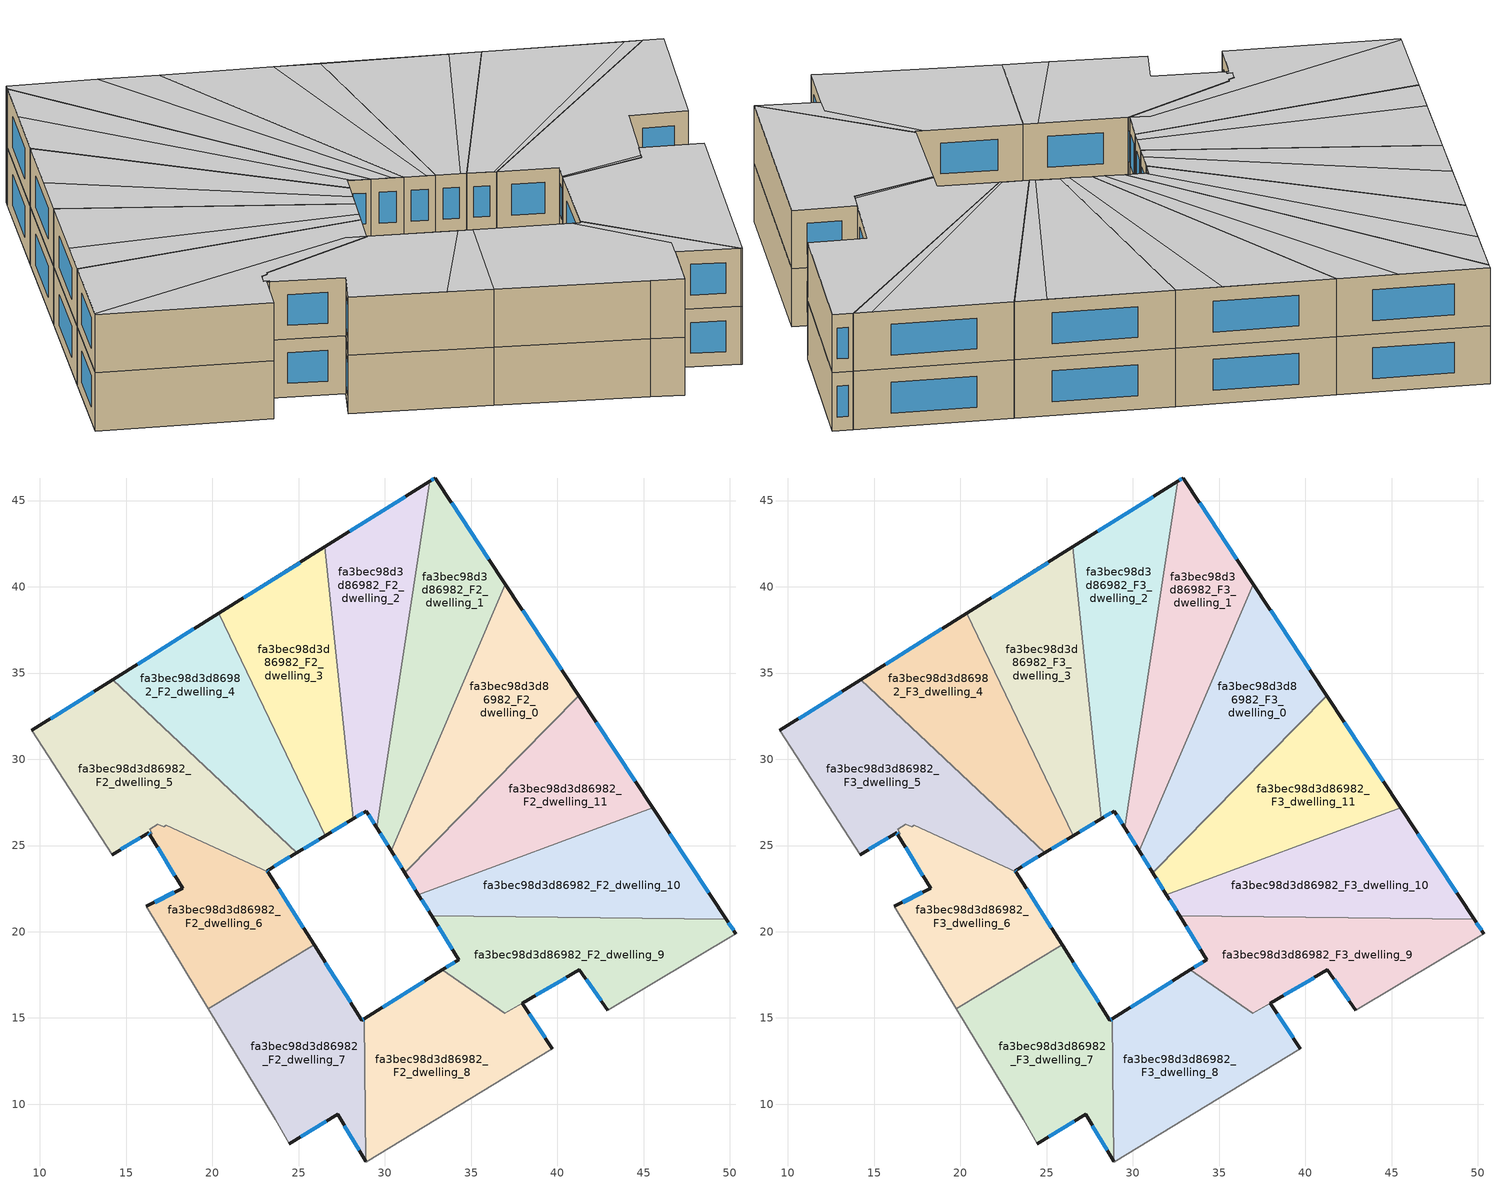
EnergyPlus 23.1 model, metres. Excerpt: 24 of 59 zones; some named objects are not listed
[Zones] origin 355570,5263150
fa3bec98d3d86982_F2_dwelling_0
 floor to fa3bec98d3d86982_F1_dwelling_0 (EU_floor_Construction): 36.97,40.15 41.25,33.67 31.16,23.41 30.36,24.7 z6
 wall outside (EU_wall_Construction): 30.36,24.7 31.16,23.41 / 41.25,33.67 36.97,40.15 z6:9
 wall to fa3bec98d3d86982_F2_dwelling_1 (EU_wall_Construction): 36.97,40.15 30.36,24.7 z6:9
 wall to fa3bec98d3d86982_F2_dwelling_11 (EU_wall_Construction): 31.16,23.41 41.25,33.67 z6:9
 window (EU_Window_Construction): 30.54,24.4 30.97,23.71 / 40.24,35.19 37.98,38.63 z6.7:8.3
fa3bec98d3d86982_F2_dwelling_1
 floor to fa3bec98d3d86982_F1_dwelling_1 (EU_floor_Construction): 32.91,46.31 36.97,40.15 30.36,24.7 29.53,26.03 32.61,46.12 z6
 wall outside (EU_wall_Construction): 29.53,26.03 30.36,24.7 / 36.97,40.15 32.91,46.31 32.61,46.12 z6:9
 wall to fa3bec98d3d86982_F2_dwelling_2 (EU_wall_Construction): 32.61,46.12 29.53,26.03 z6:9
 window (EU_Window_Construction): 29.72,25.71 30.16,25.01 / 32.84,46.26 32.68,46.16 / 36.02,41.59 33.87,44.86 z6.7:8.3
fa3bec98d3d86982_F2_dwelling_10
 floor to fa3bec98d3d86982_F1_dwelling_10 (EU_floor_Construction): 45.52,27.2 49.78,20.74 32.71,20.92 31.95,22.15 z6
 wall outside (EU_wall_Construction): 31.95,22.15 32.71,20.92 / 49.78,20.74 45.52,27.2 z6:9
 wall to fa3bec98d3d86982_F2_dwelling_11 (EU_wall_Construction): 45.52,27.2 31.95,22.15 z6:9
 wall to fa3bec98d3d86982_F2_dwelling_9 (EU_wall_Construction): 32.71,20.92 49.78,20.74 z6:9
 window (EU_Window_Construction): 32.12,21.86 32.53,21.2 / 48.78,22.25 46.52,25.68 z6.7:8.3
fa3bec98d3d86982_F2_dwelling_11
 floor to fa3bec98d3d86982_F1_dwelling_11 (EU_floor_Construction): 41.25,33.67 45.52,27.2 31.95,22.15 31.16,23.41 z6
 wall outside (EU_wall_Construction): 31.16,23.41 31.95,22.15 / 45.52,27.2 41.25,33.67 z6:9
 window (EU_Window_Construction): 31.34,23.11 31.76,22.44 / 44.51,28.72 42.25,32.15 z6.7:8.3
fa3bec98d3d86982_F2_dwelling_2
 floor to fa3bec98d3d86982_F1_dwelling_2 (EU_floor_Construction): 32.61,46.12 29.53,26.03 28.92,27 28.17,26.55 26.52,42.31 z6
 wall outside (EU_wall_Construction): 28.17,26.55 28.92,27 29.53,26.03 / 32.61,46.12 26.52,42.31 z6:9
 wall to fa3bec98d3d86982_F2_dwelling_3 (EU_wall_Construction): 26.52,42.31 28.17,26.55 z6:9
 window (EU_Window_Construction): 29.07,26.77 29.39,26.25 / 28.35,26.65 28.75,26.89 / 31.18,45.22 27.95,43.2 z6.7:8.3
fa3bec98d3d86982_F2_dwelling_3
 floor to fa3bec98d3d86982_F1_dwelling_3 (EU_floor_Construction): 26.52,42.31 28.17,26.55 26.54,25.57 20.38,38.46 z6
 wall outside (EU_wall_Construction): 26.54,25.57 28.17,26.55 / 26.52,42.31 20.38,38.46 z6:9
 wall to fa3bec98d3d86982_F2_dwelling_4 (EU_wall_Construction): 20.38,38.46 26.54,25.57 z6:9
 window (EU_Window_Construction): 26.93,25.8 27.79,26.32 / 25.08,41.41 21.82,39.37 z6.7:8.3
fa3bec98d3d86982_F2_dwelling_4
 floor to fa3bec98d3d86982_F1_dwelling_4 (EU_floor_Construction): 20.38,38.46 26.54,25.57 24.9,24.58 14.22,34.62 z6
 wall outside (EU_wall_Construction): 24.9,24.58 26.54,25.57 / 20.38,38.46 14.22,34.62 z6:9
 wall to fa3bec98d3d86982_F2_dwelling_5 (EU_wall_Construction): 14.22,34.62 24.9,24.58 z6:9
 window (EU_Window_Construction): 25.28,24.82 26.16,25.34 / 18.93,37.56 15.67,35.52 z6.7:8.3
fa3bec98d3d86982_F2_dwelling_5
 floor to fa3bec98d3d86982_F1_dwelling_5 (EU_floor_Construction): 24.9,24.58 23.17,23.55 23.21,23.49 17.32,26.18 17.17,26.09 16.84,26.24 16.35,25.95 16.51,25.69 16.38,25.62 16.3,25.74 14.18,24.47 9.52,31.67 14.22,34.62 z6
 wall outside (EU_wall_Construction): 14.18,24.47 16.3,25.74 16.38,25.62 / 14.22,34.62 9.52,31.67 / 23.21,23.49 23.17,23.55 24.9,24.58 z6:9
 wall adiabatic (EU_wall_Construction): 9.52,31.67 14.18,24.47 z6:9
 wall to fa3bec98d3d86982_F2_dwelling_6 (EU_wall_Construction): 16.38,25.62 16.51,25.69 16.35,25.95 16.84,26.24 17.17,26.09 17.32,26.18 23.21,23.49 z6:9
 window (EU_Window_Construction): 14.68,24.77 15.81,25.45 / 13.12,33.92 10.62,32.36 / 23.58,23.79 24.49,24.34 / 23.2,23.5 23.18,23.54 / 16.32,25.71 16.36,25.65 z6.7:8.3
fa3bec98d3d86982_F2_dwelling_6
 floor to fa3bec98d3d86982_F1_dwelling_6 (EU_floor_Construction): 23.21,23.49 25.91,19.24 19.76,15.52 16.16,21.48 18.27,22.53 16.38,25.62 16.51,25.69 16.35,25.95 16.84,26.24 17.17,26.09 17.32,26.18 z6
 wall outside (EU_wall_Construction): 25.91,19.24 23.21,23.49 / 16.38,25.62 18.27,22.53 16.16,21.48 z6:9
 wall to fa3bec98d3d86982_F2_dwelling_7 (EU_wall_Construction): 19.76,15.52 25.91,19.24 z6:9
 wall adiabatic (EU_wall_Construction): 16.16,21.48 19.76,15.52 z6:9
 window (EU_Window_Construction): 25.27,20.24 23.84,22.49 / 17.78,22.28 16.66,21.72 / 16.83,24.89 17.83,23.25 z6.7:8.3
fa3bec98d3d86982_F2_dwelling_7
 floor to fa3bec98d3d86982_F1_dwelling_7 (EU_floor_Construction): 25.91,19.24 28.67,14.87 28.8,14.96 28.88,6.68 27.27,9.41 24.45,7.71 23.64,9.12 19.76,15.52 z6
 wall outside (EU_wall_Construction): 28.8,14.96 28.67,14.87 25.91,19.24 / 24.45,7.71 27.27,9.41 28.88,6.68 z6:9
 wall adiabatic (EU_wall_Construction): 19.76,15.52 23.64,9.12 24.45,7.71 z6:9
 wall to fa3bec98d3d86982_F2_dwelling_8 (EU_wall_Construction): 28.88,6.68 28.8,14.96 z6:9
 window (EU_Window_Construction): 28.02,15.9 26.56,18.21 / 28.77,14.94 28.7,14.89 / 27.65,8.77 28.5,7.32 / 25.12,8.1 26.61,9.01 z6.7:8.3
fa3bec98d3d86982_F2_dwelling_8
 floor to fa3bec98d3d86982_F1_dwelling_8 (EU_floor_Construction): 37.95,15.86 39.7,13.22 28.9,6.65 28.88,6.68 28.8,14.96 33.33,17.79 36.96,15.28 z6
 wall outside (EU_wall_Construction): 33.33,17.79 28.8,14.96 / 39.7,13.22 37.95,15.86 z6:9
 wall to fa3bec98d3d86982_F2_dwelling_9 (EU_wall_Construction): 37.95,15.86 36.96,15.28 33.33,17.79 z6:9
 wall adiabatic (EU_wall_Construction): 28.88,6.68 28.9,6.65 39.7,13.22 z6:9
 window (EU_Window_Construction): 32.27,17.12 29.87,15.62 / 39.29,13.84 38.36,15.24 z6.7:8.3
fa3bec98d3d86982_F2_dwelling_9
 floor to fa3bec98d3d86982_F1_dwelling_9 (EU_floor_Construction): 49.78,20.74 50.35,19.88 42.92,15.43 41.28,17.8 36.96,15.28 33.33,17.79 34.29,18.38 32.71,20.92 z6
 wall outside (EU_wall_Construction): 32.71,20.92 34.29,18.38 33.33,17.79 / 50.35,19.88 49.78,20.74 / 37.96,15.86 41.28,17.8 42.92,15.43 z6:9
 wall adiabatic (EU_wall_Construction): 42.92,15.43 50.35,19.88 z6:9
 window (EU_Window_Construction): 34.06,18.24 33.56,17.93 / 33.08,20.32 33.92,18.98 / 50.22,20.08 49.92,20.53 / 41.66,17.24 42.53,15.99 / 38.74,16.32 40.5,17.34 z6.7:8.3
fa3bec98d3d86982_F3_dwelling_0
 floor to fa3bec98d3d86982_F2_dwelling_0 (EU_floor_Construction): 36.97,40.15 41.25,33.67 31.16,23.41 30.36,24.7 z9
 wall outside (EU_wall_Construction): 30.36,24.7 31.16,23.41 / 41.25,33.67 36.97,40.15 z9:12
 wall to fa3bec98d3d86982_F3_dwelling_1 (EU_wall_Construction): 36.97,40.15 30.36,24.7 z9:12
 wall to fa3bec98d3d86982_F3_dwelling_11 (EU_wall_Construction): 31.16,23.41 41.25,33.67 z9:12
 window (EU_Window_Construction): 30.54,24.4 30.97,23.71 / 40.24,35.19 37.98,38.63 z9.7:11.3
 ceiling adiabatic (EU_roof_Construction): 30.93,23.78 39.99,35.57 36.97,40.15 30.36,24.7 z12
 ceiling to fa3bec98d3d86982_F4_dwelling_1 (EU_floor_Construction): 31.16,23.41 41.25,33.67 39.99,35.57 30.93,23.78 z12
fa3bec98d3d86982_F3_dwelling_1
 floor to fa3bec98d3d86982_F2_dwelling_1 (EU_floor_Construction): 32.91,46.31 36.97,40.15 30.36,24.7 29.53,26.03 32.61,46.12 z9
 wall outside (EU_wall_Construction): 29.53,26.03 30.36,24.7 / 36.97,40.15 32.91,46.31 32.61,46.12 z9:12
 wall to fa3bec98d3d86982_F3_dwelling_2 (EU_wall_Construction): 32.61,46.12 29.53,26.03 z9:12
 window (EU_Window_Construction): 29.72,25.71 30.16,25.01 / 32.84,46.26 32.68,46.16 / 36.02,41.59 33.87,44.86 z9.7:11.3
 ceiling to fa3bec98d3d86982_F4_dwelling_3 (EU_floor_Construction): 30.04,25.21 35.33,42.64 32.91,46.31 32.61,46.12 29.53,26.03 z12
 ceiling adiabatic (EU_roof_Construction): 30.36,24.7 36.97,40.15 35.33,42.64 30.04,25.21 z12
fa3bec98d3d86982_F3_dwelling_10
 floor to fa3bec98d3d86982_F2_dwelling_10 (EU_floor_Construction): 45.52,27.2 49.78,20.74 32.71,20.92 31.95,22.15 z9
 wall outside (EU_wall_Construction): 31.95,22.15 32.71,20.92 / 49.78,20.74 45.52,27.2 z9:12
 wall to fa3bec98d3d86982_F3_dwelling_11 (EU_wall_Construction): 45.52,27.2 31.95,22.15 z9:12
 wall to fa3bec98d3d86982_F3_dwelling_9 (EU_wall_Construction): 32.71,20.92 49.78,20.74 z9:12
 window (EU_Window_Construction): 32.12,21.86 32.53,21.2 / 48.78,22.25 46.52,25.68 z9.7:11.3
 ceiling to fa3bec98d3d86982_F4_dwelling_0 (EU_floor_Construction): 49.31,21.46 45.52,27.2 31.95,22.15 32.63,21.05 z12
 ceiling to fa3bec98d3d86982_F4_dwelling_10 (EU_floor_Construction): 49.78,20.74 49.31,21.46 32.63,21.05 32.71,20.92 z12
fa3bec98d3d86982_F3_dwelling_11
 floor to fa3bec98d3d86982_F2_dwelling_11 (EU_floor_Construction): 41.25,33.67 45.52,27.2 31.95,22.15 31.16,23.41 z9
 wall outside (EU_wall_Construction): 31.16,23.41 31.95,22.15 / 45.52,27.2 41.25,33.67 z9:12
 window (EU_Window_Construction): 31.34,23.11 31.76,22.44 / 44.51,28.72 42.25,32.15 z9.7:11.3
 ceiling to fa3bec98d3d86982_F4_dwelling_1 (EU_floor_Construction): 44.65,28.51 41.25,33.67 31.16,23.41 31.79,22.4 z12
 ceiling to fa3bec98d3d86982_F4_dwelling_0 (EU_floor_Construction): 45.52,27.2 44.65,28.51 31.79,22.4 31.95,22.15 z12
fa3bec98d3d86982_F3_dwelling_2
 floor to fa3bec98d3d86982_F2_dwelling_2 (EU_floor_Construction): 32.61,46.12 29.53,26.03 28.92,27 28.17,26.55 26.52,42.31 z9
 wall outside (EU_wall_Construction): 28.17,26.55 28.92,27 29.53,26.03 / 32.61,46.12 26.52,42.31 z9:12
 wall to fa3bec98d3d86982_F3_dwelling_3 (EU_wall_Construction): 26.52,42.31 28.17,26.55 z9:12
 window (EU_Window_Construction): 29.07,26.77 29.39,26.25 / 28.35,26.65 28.75,26.89 / 31.18,45.22 27.95,43.2 z9.7:11.3
 ceiling to fa3bec98d3d86982_F4_dwelling_4 (EU_floor_Construction): 29,26.87 29.74,44.32 26.52,42.31 28.17,26.55 28.92,27 z12
 ceiling to fa3bec98d3d86982_F4_dwelling_3 (EU_floor_Construction): 29.53,26.03 32.61,46.12 29.74,44.32 29,26.87 z12
fa3bec98d3d86982_F3_dwelling_3
 floor to fa3bec98d3d86982_F2_dwelling_3 (EU_floor_Construction): 26.52,42.31 28.17,26.55 26.54,25.57 20.38,38.46 z9
 wall outside (EU_wall_Construction): 26.54,25.57 28.17,26.55 / 26.52,42.31 20.38,38.46 z9:12
 wall to fa3bec98d3d86982_F3_dwelling_4 (EU_wall_Construction): 20.38,38.46 26.54,25.57 z9:12
 window (EU_Window_Construction): 26.93,25.8 27.79,26.32 / 25.08,41.41 21.82,39.37 z9.7:11.3
 ceiling to fa3bec98d3d86982_F4_dwelling_5 (EU_floor_Construction): 27.25,26 23.04,40.13 20.38,38.46 26.54,25.57 z12
 ceiling to fa3bec98d3d86982_F4_dwelling_4 (EU_floor_Construction): 28.17,26.55 26.52,42.31 23.04,40.13 27.25,26 z12
fa3bec98d3d86982_F3_dwelling_4
 floor to fa3bec98d3d86982_F2_dwelling_4 (EU_floor_Construction): 20.38,38.46 26.54,25.57 24.9,24.58 14.22,34.62 z9
 wall outside (EU_wall_Construction): 24.9,24.58 26.54,25.57 / 20.38,38.46 14.22,34.62 z9:12
 wall to fa3bec98d3d86982_F3_dwelling_5 (EU_wall_Construction): 14.22,34.62 24.9,24.58 z9:12
 window (EU_Window_Construction): 25.28,24.82 26.16,25.34 / 18.93,37.56 15.67,35.52 z9.7:11.3
 ceiling to fa3bec98d3d86982_F4_dwelling_6 (EU_floor_Construction): 25.46,24.92 16.33,35.93 14.22,34.62 24.89,24.58 z12
 ceiling to fa3bec98d3d86982_F4_dwelling_5 (EU_floor_Construction): 26.54,25.57 20.38,38.46 16.33,35.93 25.46,24.92 z12
fa3bec98d3d86982_F3_dwelling_5
 floor to fa3bec98d3d86982_F2_dwelling_5 (EU_floor_Construction): 24.9,24.58 23.17,23.55 23.21,23.49 17.32,26.18 17.17,26.09 16.84,26.24 16.35,25.95 16.51,25.69 16.38,25.62 16.3,25.74 14.18,24.47 9.52,31.67 14.22,34.62 z9
 wall outside (EU_wall_Construction): 14.18,24.47 16.3,25.74 16.38,25.62 / 14.22,34.62 9.52,31.67 / 23.21,23.49 23.17,23.55 24.9,24.58 z9:12
 wall adiabatic (EU_wall_Construction): 9.52,31.67 14.18,24.47 z9:12
 wall to fa3bec98d3d86982_F3_dwelling_6 (EU_wall_Construction): 16.38,25.62 16.51,25.69 16.35,25.95 16.84,26.24 17.17,26.09 17.32,26.18 23.21,23.49 z9:12
 window (EU_Window_Construction): 14.68,24.77 15.81,25.45 / 13.12,33.92 10.62,32.36 / 23.58,23.79 24.49,24.34 / 23.2,23.5 23.18,23.54 / 16.32,25.71 16.36,25.65 z9.7:11.3
 ceiling to fa3bec98d3d86982_F4_dwelling_7 (EU_floor_Construction): 23.21,23.49 22.63,24.4 9.61,31.73 9.52,31.67 14.18,24.47 16.3,25.74 16.38,25.62 16.51,25.69 16.35,25.95 16.84,26.24 17.17,26.09 17.32,26.18 z12
 ceiling to fa3bec98d3d86982_F4_dwelling_6 (EU_floor_Construction): 24.89,24.58 14.22,34.62 9.61,31.73 22.63,24.4 23.17,23.55 z12
fa3bec98d3d86982_F3_dwelling_6
 floor to fa3bec98d3d86982_F2_dwelling_6 (EU_floor_Construction): 23.21,23.49 25.91,19.24 19.76,15.52 16.16,21.48 18.27,22.53 16.38,25.62 16.51,25.69 16.35,25.95 16.84,26.24 17.17,26.09 17.32,26.18 z9
 wall outside (EU_wall_Construction): 25.91,19.24 23.21,23.49 / 16.38,25.62 18.27,22.53 16.16,21.48 z9:12
 wall to fa3bec98d3d86982_F3_dwelling_7 (EU_wall_Construction): 19.76,15.52 25.91,19.24 z9:12
 wall adiabatic (EU_wall_Construction): 16.16,21.48 19.76,15.52 z9:12
 window (EU_Window_Construction): 25.27,20.24 23.84,22.49 / 17.78,22.28 16.66,21.72 / 16.83,24.89 17.83,23.25 z9.7:11.3
 ceiling to fa3bec98d3d86982_F4_dwelling_8 (EU_floor_Construction): 25.91,19.24 25.53,19.83 18.61,17.42 19.76,15.52 z12
 ceiling to fa3bec98d3d86982_F4_dwelling_7 (EU_floor_Construction): 25.53,19.83 23.21,23.49 17.32,26.18 17.17,26.09 16.84,26.24 16.35,25.95 16.51,25.69 16.38,25.62 18.27,22.53 16.16,21.48 18.61,17.42 z12
fa3bec98d3d86982_F3_dwelling_7
 floor to fa3bec98d3d86982_F2_dwelling_7 (EU_floor_Construction): 25.91,19.24 28.67,14.87 28.8,14.96 28.88,6.68 27.27,9.41 24.45,7.71 23.64,9.12 19.76,15.52 z9
 wall outside (EU_wall_Construction): 28.8,14.96 28.67,14.87 25.91,19.24 / 24.45,7.71 27.27,9.41 28.88,6.68 z9:12
 wall adiabatic (EU_wall_Construction): 19.76,15.52 23.64,9.12 24.45,7.71 z9:12
 wall to fa3bec98d3d86982_F3_dwelling_8 (EU_wall_Construction): 28.88,6.68 28.8,14.96 z9:12
 window (EU_Window_Construction): 28.02,15.9 26.56,18.21 / 28.77,14.94 28.7,14.89 / 27.65,8.77 28.5,7.32 / 25.12,8.1 26.61,9.01 z9.7:11.3
 ceiling to fa3bec98d3d86982_F4_dwelling_9 (EU_floor_Construction): 28.88,6.68 28.8,14.96 28.67,14.87 28.45,15.22 28.17,9.95 27.27,9.41 z12
 ceiling to fa3bec98d3d86982_F4_dwelling_8 (EU_floor_Construction): 28.17,9.96 28.45,15.22 25.91,19.24 19.76,15.52 23.64,9.12 24.45,7.71 z12
fa3bec98d3d86982_F3_dwelling_8
 floor to fa3bec98d3d86982_F2_dwelling_8 (EU_floor_Construction): 37.95,15.86 39.7,13.22 28.9,6.65 28.88,6.68 28.8,14.96 33.33,17.79 36.96,15.28 z9
 wall outside (EU_wall_Construction): 33.33,17.79 28.8,14.96 / 39.7,13.22 37.95,15.86 z9:12
 wall to fa3bec98d3d86982_F3_dwelling_9 (EU_wall_Construction): 37.95,15.86 36.96,15.28 33.33,17.79 z9:12
 wall adiabatic (EU_wall_Construction): 28.88,6.68 28.9,6.65 39.7,13.22 z9:12
 window (EU_Window_Construction): 32.27,17.12 29.87,15.62 / 39.29,13.84 38.36,15.24 z9.7:11.3
 ceiling to fa3bec98d3d86982_F4_dwelling_9 (EU_floor_Construction): 39.7,13.22 37.95,15.86 36.96,15.28 33.33,17.79 28.8,14.96 28.88,6.68 28.9,6.65 z12
fa3bec98d3d86982_F3_dwelling_9
 floor to fa3bec98d3d86982_F2_dwelling_9 (EU_floor_Construction): 49.78,20.74 50.35,19.88 42.92,15.43 41.28,17.8 36.96,15.28 33.33,17.79 34.29,18.38 32.71,20.92 z9
 wall outside (EU_wall_Construction): 32.71,20.92 34.29,18.38 33.33,17.79 / 50.35,19.88 49.78,20.74 / 37.96,15.86 41.28,17.8 42.92,15.43 z9:12
 wall adiabatic (EU_wall_Construction): 42.92,15.43 50.35,19.88 z9:12
 window (EU_Window_Construction): 34.06,18.24 33.56,17.93 / 33.08,20.32 33.92,18.98 / 50.22,20.08 49.92,20.53 / 41.66,17.24 42.53,15.99 / 38.74,16.32 40.5,17.34 z9.7:11.3
 ceiling to fa3bec98d3d86982_F4_dwelling_10 (EU_floor_Construction): 50.35,19.88 49.78,20.74 32.71,20.92 34.29,18.38 33.44,17.86 37.16,15.4 41.28,17.8 42.92,15.43 z12
 ceiling to fa3bec98d3d86982_F4_dwelling_9 (EU_floor_Construction): 37.16,15.4 33.44,17.86 33.33,17.79 36.96,15.28 z12
[Building]
EU S2 Campaign: North Axis=0; Terrain=City; Solar Distribution=FullExterior
[Site:Location]
Budapest.Ferenc.Liszt.Intl.AP: Latitude=47.437; Longitude=19.256; Time Zone=1; Elevation=185
[SizingPeriod:WeatherFileDays]
AnnualSizingPeriod: Begin Month=1; Begin Day of Month=1; End Month=12; End Day of Month=31; Day of Week for Start Day=Monday; Use Weather File Daylight Saving Period=No; Use Weather File Rain and Snow Indicators=No
[MATERIAL]
EU_InternalMass_Material: Roughness=MediumRough; Thickness=0.1; Conductivity=1; Density=1800; Specific Heat=900; Thermal Absorptance=0.9; Solar Absorptance=0.7; Visible Absorptance=0.7
[MATERIAL:NOMASS] Roughness=MediumRough; Thermal Absorptance=0.9; Solar Absorptance=0.7; Visible Absorptance=0.7
Name | Thermal Resistance
EU_wall_NoMass | 0.832559
EU_roof_NoMass | 1.39638
EU_floor_NoMass | 0.872794
[WINDOWMATERIAL:SIMPLEGLAZINGSYSTEM]
EU_Window_SimpleGlazing: UFactor=2.79869; Solar Heat Gain Coefficient=0.75; Visible Transmittance=0.75
[CONSTRUCTION]
EU_wall_Construction: EU_wall_NoMass
EU_roof_Construction: EU_roof_NoMass
EU_floor_Construction: EU_floor_NoMass
EU_Window_Construction: EU_Window_SimpleGlazing
EU_InternalMass_Construction: EU_InternalMass_Material
[ZONE] Type=1; Multiplier=1; Ceiling Height=autocalculate; Floor Area=autocalculate; Part of Total Floor Area=Yes
Name | Volume
fa3bec98d3d86982_F2_dwelling_0; fa3bec98d3d86982_F3_dwelling_0; fa3bec98d3d86982_F2_dwelling_3; fa3bec98d3d86982_F3_dwelling_3 | 195.264
fa3bec98d3d86982_F2_dwelling_1; fa3bec98d3d86982_F3_dwelling_1 | 195.254
fa3bec98d3d86982_F2_dwelling_10; fa3bec98d3d86982_F3_dwelling_10 | 195.252
fa3bec98d3d86982_F2_dwelling_11; fa3bec98d3d86982_F3_dwelling_11 | 195.296
fa3bec98d3d86982_F2_dwelling_2; fa3bec98d3d86982_F3_dwelling_2 | 195.309
fa3bec98d3d86982_F2_dwelling_4; fa3bec98d3d86982_F3_dwelling_4; fa3bec98d3d86982_F2_dwelling_7; fa3bec98d3d86982_F3_dwelling_7 | 195.262
fa3bec98d3d86982_F2_dwelling_5; fa3bec98d3d86982_F3_dwelling_5 | 222.788
fa3bec98d3d86982_F2_dwelling_6; fa3bec98d3d86982_F3_dwelling_6 | 167.778
fa3bec98d3d86982_F2_dwelling_8; fa3bec98d3d86982_F3_dwelling_8 | 200.084
fa3bec98d3d86982_F2_dwelling_9; fa3bec98d3d86982_F3_dwelling_9 | 190.432
[INTERNALMASS] Construction=EU_InternalMass_Construction
Name | Zone or ZoneList | Surface Area
fa3bec98d3d86982_F2_dwelling_0_EU_InternalMass | fa3bec98d3d86982_F2_dwelling_0 | 65.0879
fa3bec98d3d86982_F2_dwelling_1_EU_InternalMass | fa3bec98d3d86982_F2_dwelling_1 | 65.0846
fa3bec98d3d86982_F2_dwelling_2_EU_InternalMass | fa3bec98d3d86982_F2_dwelling_2 | 65.103
fa3bec98d3d86982_F2_dwelling_3_EU_InternalMass | fa3bec98d3d86982_F2_dwelling_3 | 65.0882
fa3bec98d3d86982_F2_dwelling_4_EU_InternalMass | fa3bec98d3d86982_F2_dwelling_4 | 65.0872
fa3bec98d3d86982_F2_dwelling_5_EU_InternalMass | fa3bec98d3d86982_F2_dwelling_5 | 74.2611
fa3bec98d3d86982_F2_dwelling_6_EU_InternalMass | fa3bec98d3d86982_F2_dwelling_6 | 55.9262
fa3bec98d3d86982_F2_dwelling_7_EU_InternalMass | fa3bec98d3d86982_F2_dwelling_7 | 65.0873
fa3bec98d3d86982_F2_dwelling_8_EU_InternalMass | fa3bec98d3d86982_F2_dwelling_8 | 66.6942
fa3bec98d3d86982_F2_dwelling_9_EU_InternalMass | fa3bec98d3d86982_F2_dwelling_9 | 63.4879
fa3bec98d3d86982_F2_dwelling_10_EU_InternalMass | fa3bec98d3d86982_F2_dwelling_10 | 65.0841
fa3bec98d3d86982_F2_dwelling_11_EU_InternalMass | fa3bec98d3d86982_F2_dwelling_11 | 65.0988
fa3bec98d3d86982_F3_dwelling_0_EU_InternalMass | fa3bec98d3d86982_F3_dwelling_0 | 65.0879
fa3bec98d3d86982_F3_dwelling_1_EU_InternalMass | fa3bec98d3d86982_F3_dwelling_1 | 65.0846
fa3bec98d3d86982_F3_dwelling_2_EU_InternalMass | fa3bec98d3d86982_F3_dwelling_2 | 65.103
fa3bec98d3d86982_F3_dwelling_3_EU_InternalMass | fa3bec98d3d86982_F3_dwelling_3 | 65.0882
fa3bec98d3d86982_F3_dwelling_4_EU_InternalMass | fa3bec98d3d86982_F3_dwelling_4 | 65.0872
fa3bec98d3d86982_F3_dwelling_5_EU_InternalMass | fa3bec98d3d86982_F3_dwelling_5 | 74.2611
fa3bec98d3d86982_F3_dwelling_6_EU_InternalMass | fa3bec98d3d86982_F3_dwelling_6 | 55.9262
fa3bec98d3d86982_F3_dwelling_7_EU_InternalMass | fa3bec98d3d86982_F3_dwelling_7 | 65.0873
fa3bec98d3d86982_F3_dwelling_8_EU_InternalMass | fa3bec98d3d86982_F3_dwelling_8 | 66.6942
fa3bec98d3d86982_F3_dwelling_9_EU_InternalMass | fa3bec98d3d86982_F3_dwelling_9 | 63.4879
fa3bec98d3d86982_F3_dwelling_10_EU_InternalMass | fa3bec98d3d86982_F3_dwelling_10 | 65.0841
fa3bec98d3d86982_F3_dwelling_11_EU_InternalMass | fa3bec98d3d86982_F3_dwelling_11 | 65.0988
[OTHEREQUIPMENT] Fuel Type=Electricity; Design Level Calculation Method=Watts/Area; Power per Zone Floor Area=1; Fraction Latent=0; Fraction Radiant=0; Fraction Lost=0; Carbon Dioxide Generation Rate=0; EndUse Subcategory=EU_Step8_InternalGains
Name | Zone or ZoneList or Space or SpaceList | Schedule
EU_Step8_InternalGain_fa3bec98d3d86982_F2_dwelling_0_f000 | fa3bec98d3d86982_F2_dwelling_0 | EU_Step8_GainSchedule_fa3bec98d3d86982_F2_dwelling_0_f000
EU_Step8_InternalGain_fa3bec98d3d86982_F2_dwelling_1_f000 | fa3bec98d3d86982_F2_dwelling_1 | EU_Step8_GainSchedule_fa3bec98d3d86982_F2_dwelling_1_f000
EU_Step8_InternalGain_fa3bec98d3d86982_F2_dwelling_2_f000 | fa3bec98d3d86982_F2_dwelling_2 | EU_Step8_GainSchedule_fa3bec98d3d86982_F2_dwelling_2_f000
EU_Step8_InternalGain_fa3bec98d3d86982_F2_dwelling_3_f000 | fa3bec98d3d86982_F2_dwelling_3 | EU_Step8_GainSchedule_fa3bec98d3d86982_F2_dwelling_3_f000
EU_Step8_InternalGain_fa3bec98d3d86982_F2_dwelling_4_f000 | fa3bec98d3d86982_F2_dwelling_4 | EU_Step8_GainSchedule_fa3bec98d3d86982_F2_dwelling_4_f000
EU_Step8_InternalGain_fa3bec98d3d86982_F2_dwelling_5_f000 | fa3bec98d3d86982_F2_dwelling_5 | EU_Step8_GainSchedule_fa3bec98d3d86982_F2_dwelling_5_f000
EU_Step8_InternalGain_fa3bec98d3d86982_F2_dwelling_6_f000 | fa3bec98d3d86982_F2_dwelling_6 | EU_Step8_GainSchedule_fa3bec98d3d86982_F2_dwelling_6_f000
EU_Step8_InternalGain_fa3bec98d3d86982_F2_dwelling_7_f000 | fa3bec98d3d86982_F2_dwelling_7 | EU_Step8_GainSchedule_fa3bec98d3d86982_F2_dwelling_7_f000
EU_Step8_InternalGain_fa3bec98d3d86982_F2_dwelling_8_f000 | fa3bec98d3d86982_F2_dwelling_8 | EU_Step8_GainSchedule_fa3bec98d3d86982_F2_dwelling_8_f000
EU_Step8_InternalGain_fa3bec98d3d86982_F2_dwelling_9_f000 | fa3bec98d3d86982_F2_dwelling_9 | EU_Step8_GainSchedule_fa3bec98d3d86982_F2_dwelling_9_f000
EU_Step8_InternalGain_fa3bec98d3d86982_F2_dwelling_10_f000 | fa3bec98d3d86982_F2_dwelling_10 | EU_Step8_GainSchedule_fa3bec98d3d86982_F2_dwelling_10_f000
EU_Step8_InternalGain_fa3bec98d3d86982_F2_dwelling_11_f000 | fa3bec98d3d86982_F2_dwelling_11 | EU_Step8_GainSchedule_fa3bec98d3d86982_F2_dwelling_11_f000
EU_Step8_InternalGain_fa3bec98d3d86982_F3_dwelling_0_f000 | fa3bec98d3d86982_F3_dwelling_0 | EU_Step8_GainSchedule_fa3bec98d3d86982_F3_dwelling_0_f000
EU_Step8_InternalGain_fa3bec98d3d86982_F3_dwelling_1_f000 | fa3bec98d3d86982_F3_dwelling_1 | EU_Step8_GainSchedule_fa3bec98d3d86982_F3_dwelling_1_f000
EU_Step8_InternalGain_fa3bec98d3d86982_F3_dwelling_2_f000 | fa3bec98d3d86982_F3_dwelling_2 | EU_Step8_GainSchedule_fa3bec98d3d86982_F3_dwelling_2_f000
EU_Step8_InternalGain_fa3bec98d3d86982_F3_dwelling_3_f000 | fa3bec98d3d86982_F3_dwelling_3 | EU_Step8_GainSchedule_fa3bec98d3d86982_F3_dwelling_3_f000
EU_Step8_InternalGain_fa3bec98d3d86982_F3_dwelling_4_f000 | fa3bec98d3d86982_F3_dwelling_4 | EU_Step8_GainSchedule_fa3bec98d3d86982_F3_dwelling_4_f000
EU_Step8_InternalGain_fa3bec98d3d86982_F3_dwelling_5_f000 | fa3bec98d3d86982_F3_dwelling_5 | EU_Step8_GainSchedule_fa3bec98d3d86982_F3_dwelling_5_f000
EU_Step8_InternalGain_fa3bec98d3d86982_F3_dwelling_6_f000 | fa3bec98d3d86982_F3_dwelling_6 | EU_Step8_GainSchedule_fa3bec98d3d86982_F3_dwelling_6_f000
EU_Step8_InternalGain_fa3bec98d3d86982_F3_dwelling_7_f000 | fa3bec98d3d86982_F3_dwelling_7 | EU_Step8_GainSchedule_fa3bec98d3d86982_F3_dwelling_7_f000
EU_Step8_InternalGain_fa3bec98d3d86982_F3_dwelling_8_f000 | fa3bec98d3d86982_F3_dwelling_8 | EU_Step8_GainSchedule_fa3bec98d3d86982_F3_dwelling_8_f000
EU_Step8_InternalGain_fa3bec98d3d86982_F3_dwelling_9_f000 | fa3bec98d3d86982_F3_dwelling_9 | EU_Step8_GainSchedule_fa3bec98d3d86982_F3_dwelling_9_f000
EU_Step8_InternalGain_fa3bec98d3d86982_F3_dwelling_10_f000 | fa3bec98d3d86982_F3_dwelling_10 | EU_Step8_GainSchedule_fa3bec98d3d86982_F3_dwelling_10_f000
EU_Step8_InternalGain_fa3bec98d3d86982_F3_dwelling_11_f000 | fa3bec98d3d86982_F3_dwelling_11 | EU_Step8_GainSchedule_fa3bec98d3d86982_F3_dwelling_11_f000
[ZONEVENTILATION:DESIGNFLOWRATE] Schedule=EU_AlwaysOn; Design Flow Rate Calculation Method=AirChanges/Hour; Air Changes per Hour=0.475469; Ventilation Type=Natural; Fan Pressure Rise=0; Fan Total Efficiency=1; Constant Term Coefficient=1; Temperature Term Coefficient=0; Velocity Term Coefficient=0; Velocity Squared Term Coefficient=0; Minimum Indoor Temperature=-100; Maximum Indoor Temperature=100; Delta Temperature=-100; Minimum Outdoor Temperature=-100; Maximum Outdoor Temperature=100; Maximum Wind Speed=40
Name | Zone or ZoneList or Space or SpaceList
EU_ConstantAir_fa3bec98d3d86982_F2_dwelling_0 | fa3bec98d3d86982_F2_dwelling_0
EU_ConstantAir_fa3bec98d3d86982_F2_dwelling_1 | fa3bec98d3d86982_F2_dwelling_1
EU_ConstantAir_fa3bec98d3d86982_F2_dwelling_2 | fa3bec98d3d86982_F2_dwelling_2
EU_ConstantAir_fa3bec98d3d86982_F2_dwelling_3 | fa3bec98d3d86982_F2_dwelling_3
EU_ConstantAir_fa3bec98d3d86982_F2_dwelling_4 | fa3bec98d3d86982_F2_dwelling_4
EU_ConstantAir_fa3bec98d3d86982_F2_dwelling_5 | fa3bec98d3d86982_F2_dwelling_5
EU_ConstantAir_fa3bec98d3d86982_F2_dwelling_6 | fa3bec98d3d86982_F2_dwelling_6
EU_ConstantAir_fa3bec98d3d86982_F2_dwelling_7 | fa3bec98d3d86982_F2_dwelling_7
EU_ConstantAir_fa3bec98d3d86982_F2_dwelling_8 | fa3bec98d3d86982_F2_dwelling_8
EU_ConstantAir_fa3bec98d3d86982_F2_dwelling_9 | fa3bec98d3d86982_F2_dwelling_9
EU_ConstantAir_fa3bec98d3d86982_F2_dwelling_10 | fa3bec98d3d86982_F2_dwelling_10
EU_ConstantAir_fa3bec98d3d86982_F2_dwelling_11 | fa3bec98d3d86982_F2_dwelling_11
EU_ConstantAir_fa3bec98d3d86982_F3_dwelling_0 | fa3bec98d3d86982_F3_dwelling_0
EU_ConstantAir_fa3bec98d3d86982_F3_dwelling_1 | fa3bec98d3d86982_F3_dwelling_1
EU_ConstantAir_fa3bec98d3d86982_F3_dwelling_2 | fa3bec98d3d86982_F3_dwelling_2
EU_ConstantAir_fa3bec98d3d86982_F3_dwelling_3 | fa3bec98d3d86982_F3_dwelling_3
EU_ConstantAir_fa3bec98d3d86982_F3_dwelling_4 | fa3bec98d3d86982_F3_dwelling_4
EU_ConstantAir_fa3bec98d3d86982_F3_dwelling_5 | fa3bec98d3d86982_F3_dwelling_5
EU_ConstantAir_fa3bec98d3d86982_F3_dwelling_6 | fa3bec98d3d86982_F3_dwelling_6
EU_ConstantAir_fa3bec98d3d86982_F3_dwelling_7 | fa3bec98d3d86982_F3_dwelling_7
EU_ConstantAir_fa3bec98d3d86982_F3_dwelling_8 | fa3bec98d3d86982_F3_dwelling_8
EU_ConstantAir_fa3bec98d3d86982_F3_dwelling_9 | fa3bec98d3d86982_F3_dwelling_9
EU_ConstantAir_fa3bec98d3d86982_F3_dwelling_10 | fa3bec98d3d86982_F3_dwelling_10
EU_ConstantAir_fa3bec98d3d86982_F3_dwelling_11 | fa3bec98d3d86982_F3_dwelling_11
[HVACTEMPLATE:ZONE:IDEALLOADSAIRSYSTEM] System Availability Schedule=EU_AlwaysOn; Maximum Heating Supply Air Temperature=50; Minimum Cooling Supply Air Temperature=13; Maximum Heating Supply Air Humidity Ratio=0.0156; Minimum Cooling Supply Air Humidity Ratio=0.0077; Heating Limit=NoLimit; Cooling Limit=NoLimit; Heating Availability Schedule=EU_AlwaysOn; Cooling Availability Schedule=EU_CoolingOff; Dehumidification Control Type=ConstantSensibleHeatRatio; Cooling Sensible Heat Ratio=0.7; Dehumidification Setpoint=60; Humidification Control Type=None; Humidification Setpoint=30; Outdoor Air Method=None; Outdoor Air Flow Rate per Person=0.00944; Outdoor Air Flow Rate per Zone Floor Area=0; Outdoor Air Flow Rate per Zone=0; Demand Controlled Ventilation Type=None; Outdoor Air Economizer Type=NoEconomizer; Heat Recovery Type=None; Sensible Heat Recovery Effectiveness=0.7; Latent Heat Recovery Effectiveness=0.65
Name | Template Thermostat
fa3bec98d3d86982_F2_dwelling_0 | EU_HeatOnly_fa3bec98d3d86982_F2_dwelling_0
fa3bec98d3d86982_F2_dwelling_1 | EU_HeatOnly_fa3bec98d3d86982_F2_dwelling_1
fa3bec98d3d86982_F2_dwelling_2 | EU_HeatOnly_fa3bec98d3d86982_F2_dwelling_2
fa3bec98d3d86982_F2_dwelling_3 | EU_HeatOnly_fa3bec98d3d86982_F2_dwelling_3
fa3bec98d3d86982_F2_dwelling_4 | EU_HeatOnly_fa3bec98d3d86982_F2_dwelling_4
fa3bec98d3d86982_F2_dwelling_5 | EU_HeatOnly_fa3bec98d3d86982_F2_dwelling_5
fa3bec98d3d86982_F2_dwelling_6 | EU_HeatOnly_fa3bec98d3d86982_F2_dwelling_6
fa3bec98d3d86982_F2_dwelling_7 | EU_HeatOnly_fa3bec98d3d86982_F2_dwelling_7
fa3bec98d3d86982_F2_dwelling_8 | EU_HeatOnly_fa3bec98d3d86982_F2_dwelling_8
fa3bec98d3d86982_F2_dwelling_9 | EU_HeatOnly_fa3bec98d3d86982_F2_dwelling_9
fa3bec98d3d86982_F2_dwelling_10 | EU_HeatOnly_fa3bec98d3d86982_F2_dwelling_10
fa3bec98d3d86982_F2_dwelling_11 | EU_HeatOnly_fa3bec98d3d86982_F2_dwelling_11
fa3bec98d3d86982_F3_dwelling_0 | EU_HeatOnly_fa3bec98d3d86982_F3_dwelling_0
fa3bec98d3d86982_F3_dwelling_1 | EU_HeatOnly_fa3bec98d3d86982_F3_dwelling_1
fa3bec98d3d86982_F3_dwelling_2 | EU_HeatOnly_fa3bec98d3d86982_F3_dwelling_2
fa3bec98d3d86982_F3_dwelling_3 | EU_HeatOnly_fa3bec98d3d86982_F3_dwelling_3
fa3bec98d3d86982_F3_dwelling_4 | EU_HeatOnly_fa3bec98d3d86982_F3_dwelling_4
fa3bec98d3d86982_F3_dwelling_5 | EU_HeatOnly_fa3bec98d3d86982_F3_dwelling_5
fa3bec98d3d86982_F3_dwelling_6 | EU_HeatOnly_fa3bec98d3d86982_F3_dwelling_6
fa3bec98d3d86982_F3_dwelling_7 | EU_HeatOnly_fa3bec98d3d86982_F3_dwelling_7
fa3bec98d3d86982_F3_dwelling_8 | EU_HeatOnly_fa3bec98d3d86982_F3_dwelling_8
fa3bec98d3d86982_F3_dwelling_9 | EU_HeatOnly_fa3bec98d3d86982_F3_dwelling_9
fa3bec98d3d86982_F3_dwelling_10 | EU_HeatOnly_fa3bec98d3d86982_F3_dwelling_10
fa3bec98d3d86982_F3_dwelling_11 | EU_HeatOnly_fa3bec98d3d86982_F3_dwelling_11
[SIZING:ZONE] Zone Cooling Design Supply Air Temperature Input Method=SupplyAirTemperature; Zone Cooling Design Supply Air Temperature=13; Zone Heating Design Supply Air Temperature Input Method=SupplyAirTemperature; Zone Heating Design Supply Air Temperature=50; Zone Cooling Design Supply Air Humidity Ratio=0.008; Zone Heating Design Supply Air Humidity Ratio=0.008; Cooling Design Air Flow Method=DesignDay; Cooling Design Air Flow Rate=0; Cooling Minimum Air Flow per Zone Floor Area=0.000762; Cooling Minimum Air Flow=0; Cooling Minimum Air Flow Fraction=0.2; Heating Design Air Flow Method=DesignDay; Heating Design Air Flow Rate=0; Heating Maximum Air Flow per Zone Floor Area=0.002032; Heating Maximum Air Flow=0.141576; Heating Maximum Air Flow Fraction=0.3; Account for Dedicated Outdoor Air System=No; Dedicated Outdoor Air System Control Strategy=NeutralSupplyAir; Dedicated Outdoor Air Low Setpoint Temperature for Design=autosize; Dedicated Outdoor Air High Setpoint Temperature for Design=autosize; Zone Load Sizing Method=Sensible Load Only No Latent Load; Zone Latent Cooling Design Supply Air Humidity Ratio Input Method=HumidityRatioDifference; Zone Cooling Design Supply Air Humidity Ratio Difference=0.005; Zone Latent Heating Design Supply Air Humidity Ratio Input Method=HumidityRatioDifference; Zone Humidification Design Supply Air Humidity Ratio Difference=0.005
fa3bec98d3d86982_F2_dwelling_0; fa3bec98d3d86982_F2_dwelling_1; fa3bec98d3d86982_F2_dwelling_2; fa3bec98d3d86982_F2_dwelling_3; fa3bec98d3d86982_F2_dwelling_4; fa3bec98d3d86982_F2_dwelling_5; fa3bec98d3d86982_F2_dwelling_6; fa3bec98d3d86982_F2_dwelling_7; fa3bec98d3d86982_F2_dwelling_8; fa3bec98d3d86982_F2_dwelling_9; fa3bec98d3d86982_F2_dwelling_10; fa3bec98d3d86982_F2_dwelling_11; fa3bec98d3d86982_F3_dwelling_0; fa3bec98d3d86982_F3_dwelling_1; fa3bec98d3d86982_F3_dwelling_2; fa3bec98d3d86982_F3_dwelling_3; fa3bec98d3d86982_F3_dwelling_4; fa3bec98d3d86982_F3_dwelling_5; fa3bec98d3d86982_F3_dwelling_6; fa3bec98d3d86982_F3_dwelling_7; fa3bec98d3d86982_F3_dwelling_8; fa3bec98d3d86982_F3_dwelling_9; fa3bec98d3d86982_F3_dwelling_10; fa3bec98d3d86982_F3_dwelling_11
[SCHEDULE:CONSTANT]
Name | Hourly Value
EU_AlwaysOn | 1
EU_CoolingOff | 0
[SCHEDULE:FILE] Column Number=1; Rows to Skip at Top=0; Number of Hours of Data=8760; Column Separator=Comma; Interpolate to Timestep=No; Minutes per Item=60; Adjust Schedule for Daylight Savings=Yes
Name | File
EU_Step8_GainSchedule_fa3bec98d3d86982_F2_dwelling_0_f000 | ../../schedules/fa3bec98d3d86982/fa3bec98d3d86982_F2_dwelling_0_f000_gain.csv
EU_Step8_GainSchedule_fa3bec98d3d86982_F2_dwelling_1_f000 | ../../schedules/fa3bec98d3d86982/fa3bec98d3d86982_F2_dwelling_1_f000_gain.csv
EU_Step8_GainSchedule_fa3bec98d3d86982_F2_dwelling_2_f000 | ../../schedules/fa3bec98d3d86982/fa3bec98d3d86982_F2_dwelling_2_f000_gain.csv
EU_Step8_GainSchedule_fa3bec98d3d86982_F2_dwelling_3_f000 | ../../schedules/fa3bec98d3d86982/fa3bec98d3d86982_F2_dwelling_3_f000_gain.csv
EU_Step8_GainSchedule_fa3bec98d3d86982_F2_dwelling_4_f000 | ../../schedules/fa3bec98d3d86982/fa3bec98d3d86982_F2_dwelling_4_f000_gain.csv
EU_Step8_GainSchedule_fa3bec98d3d86982_F2_dwelling_5_f000 | ../../schedules/fa3bec98d3d86982/fa3bec98d3d86982_F2_dwelling_5_f000_gain.csv
EU_Step8_GainSchedule_fa3bec98d3d86982_F2_dwelling_6_f000 | ../../schedules/fa3bec98d3d86982/fa3bec98d3d86982_F2_dwelling_6_f000_gain.csv
EU_Step8_GainSchedule_fa3bec98d3d86982_F2_dwelling_7_f000 | ../../schedules/fa3bec98d3d86982/fa3bec98d3d86982_F2_dwelling_7_f000_gain.csv
EU_Step8_GainSchedule_fa3bec98d3d86982_F2_dwelling_8_f000 | ../../schedules/fa3bec98d3d86982/fa3bec98d3d86982_F2_dwelling_8_f000_gain.csv
EU_Step8_GainSchedule_fa3bec98d3d86982_F2_dwelling_9_f000 | ../../schedules/fa3bec98d3d86982/fa3bec98d3d86982_F2_dwelling_9_f000_gain.csv
EU_Step8_GainSchedule_fa3bec98d3d86982_F2_dwelling_10_f000 | ../../schedules/fa3bec98d3d86982/fa3bec98d3d86982_F2_dwelling_10_f000_gain.csv
EU_Step8_GainSchedule_fa3bec98d3d86982_F2_dwelling_11_f000 | ../../schedules/fa3bec98d3d86982/fa3bec98d3d86982_F2_dwelling_11_f000_gain.csv
EU_Step8_GainSchedule_fa3bec98d3d86982_F3_dwelling_0_f000 | ../../schedules/fa3bec98d3d86982/fa3bec98d3d86982_F3_dwelling_0_f000_gain.csv
EU_Step8_GainSchedule_fa3bec98d3d86982_F3_dwelling_1_f000 | ../../schedules/fa3bec98d3d86982/fa3bec98d3d86982_F3_dwelling_1_f000_gain.csv
EU_Step8_GainSchedule_fa3bec98d3d86982_F3_dwelling_2_f000 | ../../schedules/fa3bec98d3d86982/fa3bec98d3d86982_F3_dwelling_2_f000_gain.csv
EU_Step8_GainSchedule_fa3bec98d3d86982_F3_dwelling_3_f000 | ../../schedules/fa3bec98d3d86982/fa3bec98d3d86982_F3_dwelling_3_f000_gain.csv
EU_Step8_GainSchedule_fa3bec98d3d86982_F3_dwelling_4_f000 | ../../schedules/fa3bec98d3d86982/fa3bec98d3d86982_F3_dwelling_4_f000_gain.csv
EU_Step8_GainSchedule_fa3bec98d3d86982_F3_dwelling_5_f000 | ../../schedules/fa3bec98d3d86982/fa3bec98d3d86982_F3_dwelling_5_f000_gain.csv
EU_Step8_GainSchedule_fa3bec98d3d86982_F3_dwelling_6_f000 | ../../schedules/fa3bec98d3d86982/fa3bec98d3d86982_F3_dwelling_6_f000_gain.csv
EU_Step8_GainSchedule_fa3bec98d3d86982_F3_dwelling_7_f000 | ../../schedules/fa3bec98d3d86982/fa3bec98d3d86982_F3_dwelling_7_f000_gain.csv
EU_Step8_GainSchedule_fa3bec98d3d86982_F3_dwelling_8_f000 | ../../schedules/fa3bec98d3d86982/fa3bec98d3d86982_F3_dwelling_8_f000_gain.csv
EU_Step8_GainSchedule_fa3bec98d3d86982_F3_dwelling_9_f000 | ../../schedules/fa3bec98d3d86982/fa3bec98d3d86982_F3_dwelling_9_f000_gain.csv
EU_Step8_GainSchedule_fa3bec98d3d86982_F3_dwelling_10_f000 | ../../schedules/fa3bec98d3d86982/fa3bec98d3d86982_F3_dwelling_10_f000_gain.csv
EU_Step8_GainSchedule_fa3bec98d3d86982_F3_dwelling_11_f000 | ../../schedules/fa3bec98d3d86982/fa3bec98d3d86982_F3_dwelling_11_f000_gain.csv
